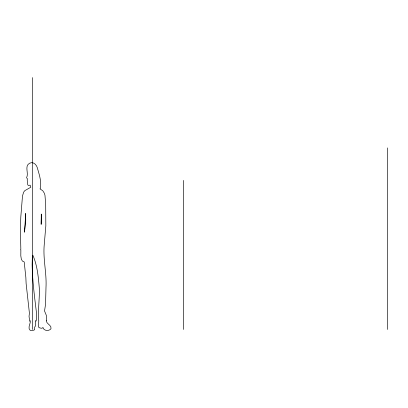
<?xml version="1.0" encoding="UTF-8"?>
<svg xmlns="http://www.w3.org/2000/svg" width="408" height="408" viewBox="0 0 408 408"><rect width="100%" height="100%" fill="white"/><g stroke="black" fill="none" stroke-linecap="round" stroke-linejoin="round"><path stroke-width="0.61" d="M46.543 320.632L46.247 320.948C46.838 324.258 51.76 325.135 50.985 328.812C49.251 330.837 45.885 331.051 43.931 329.246L42.932 327.451L42.243 328.18L41.274 328.226L39.581 327.833L38.536 327.078L38.306 325.992L38.811 320.708L38.53 320.132C38.01 309.937 39.454 299.747 39.418 289.496C38.454 278.077 37.536 265.889 32.864 255.24L32.385 255.296L32.13 264.501C32.416 281.316 34.67 297.784 36.679 314.476L36.276 320.438L36.032 321.111L35.552 320.663C34.807 322.769 36.74 325.39 34.731 326.992L34.66 329.761L33.099 330.393L30.218 330.393C27.27 327.925 30.682 323.799 30.34 320.698L29.626 321.275L29.045 316.261L29.427 313.293L26.117 283.499L25.852 277.425L24.205 261.921L22.409 261.069L21.323 259.126L20.803 255.765L20.859 250.262L20.558 249.701L20.844 249.487L20.4 229.582L20.798 217.087L22.476 196.08L23.618 192.188L24.827 190.638L30.824 187.236L30.121 185.145L28.392 185.462L27.77 184.88L27.214 180.091L27.387 178.684L26.551 177.817C29.07 173.186 24.154 166.234 29.56 163.236C32.936 161.298 36.419 164.45 37.281 167.647C39.163 174.446 41.779 181.509 40.265 188.634L39.979 188.858L42.804 190.791L44.324 193.188L44.967 195.238L45.691 204.342L45.834 225.859L44.212 245.009C42.947 259.1 46.772 273.197 45.997 287.36L45.543 304.424L44.533 310.962L46.339 315.389L46.543 320.632M387.6 147.9L387.6 329.45M183.365 180.412L183.365 329.45M32.538 77.607L32.538 329.45M41.33 217.78L41.167 224.39L41.285 213.996L41.33 217.78M25.515 216.944L24.495 232.213L25.745 220.162L25.434 213.425L25.515 216.944"/></g></svg>
